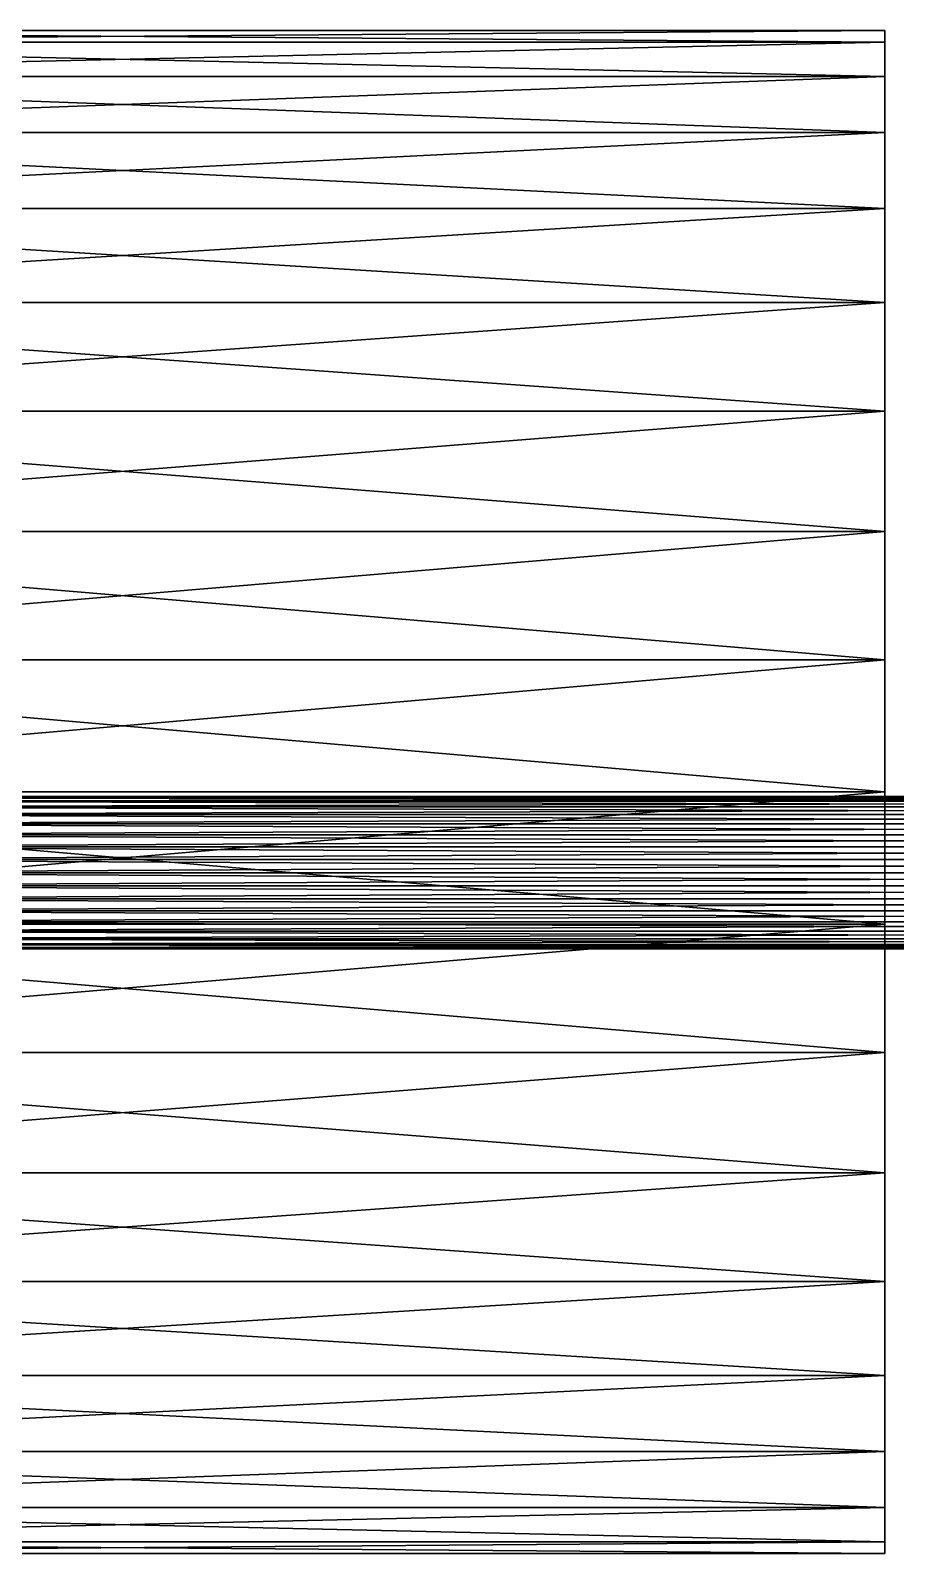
# Model space of a CAD drawing. Header units: metres. Extents: x -1.08 to 1.08, y -0.87 to 1.76.
# Drawn here: x 0.0916 to 0.3186, y 0.9686 to 1.3686 of the extents above; entities that cross this region are included whole.
import ezdxf

# ---------------------------------------------------------------- set-up
doc = ezdxf.new("R2010")
doc.units = ezdxf.units.M

msp = doc.modelspace()

# ---------------------------------------------------------------- linework, layer by layer
at = {"layer": 'Cylinder 10'}
for points in [[(0.31579, 1.36858, -0.3), (-0.08421, 1.36554, -0.33473), (0.31579, 1.36554, -0.33473)], [(0.31579, 1.36858, -0.3), (-0.08421, 1.36858, -0.3), (-0.08421, 1.36554, -0.33473)], [(0.31579, 1.36554, -0.26527), (-0.08421, 1.36858, -0.3), (0.31579, 1.36858, -0.3)], [(0.31579, 1.36554, -0.26527), (-0.08421, 1.36554, -0.26527), (-0.08421, 1.36858, -0.3)], [(0.31579, 1.16858, -0.3), (0.31579, 1.36858, -0.3), (0.31579, 1.36554, -0.33473)], [(0.31579, 1.36858, -0.3), (0.31579, 1.36554, -0.33473), (0.31579, 1.36554, -0.33473)], [(0.31579, 1.36858, -0.3), (0.31579, 1.36858, -0.3), (0.31579, 1.36554, -0.33473)], [(0.31579, 1.16858, -0.3), (0.31579, 1.36858, -0.3), (0.31579, 1.16858, -0.3)], [(0.31579, 1.16858, -0.3), (0.31579, 1.36554, -0.26527), (0.31579, 1.36858, -0.3)], [(0.31579, 1.36554, -0.26527), (0.31579, 1.36858, -0.3), (0.31579, 1.36858, -0.3)], [(0.31579, 1.36554, -0.26527), (0.31579, 1.36554, -0.26527), (0.31579, 1.36858, -0.3)], [(0.31579, 1.36554, -0.33473), (-0.08421, 1.35652, -0.3684), (0.31579, 1.35652, -0.3684)], [(0.31579, 1.36554, -0.33473), (-0.08421, 1.36554, -0.33473), (-0.08421, 1.35652, -0.3684)], [(0.31579, 1.35652, -0.2316), (-0.08421, 1.36554, -0.26527), (0.31579, 1.36554, -0.26527)], [(0.31579, 1.35652, -0.2316), (-0.08421, 1.35652, -0.2316), (-0.08421, 1.36554, -0.26527)], [(0.31579, 1.16858, -0.3), (0.31579, 1.36554, -0.33473), (0.31579, 1.35652, -0.3684)], [(0.31579, 1.36554, -0.33473), (0.31579, 1.35652, -0.3684), (0.31579, 1.35652, -0.3684)], [(0.31579, 1.36554, -0.33473), (0.31579, 1.36554, -0.33473), (0.31579, 1.35652, -0.3684)], [(0.31579, 1.16858, -0.3), (0.31579, 1.36554, -0.33473), (0.31579, 1.16858, -0.3)], [(0.31579, 1.16858, -0.3), (0.31579, 1.36554, -0.26527), (0.31579, 1.16858, -0.3)], [(0.31579, 1.16858, -0.3), (0.31579, 1.35652, -0.2316), (0.31579, 1.36554, -0.26527)], [(0.31579, 1.35652, -0.2316), (0.31579, 1.36554, -0.26527), (0.31579, 1.36554, -0.26527)], [(0.31579, 1.35652, -0.2316), (0.31579, 1.35652, -0.2316), (0.31579, 1.36554, -0.26527)], [(0.31579, 1.35652, -0.3684), (-0.08421, 1.34178, -0.4), (0.31579, 1.34178, -0.4)], [(0.31579, 1.35652, -0.3684), (-0.08421, 1.35652, -0.3684), (-0.08421, 1.34178, -0.4)], [(0.31579, 1.34178, -0.2), (-0.08421, 1.35652, -0.2316), (0.31579, 1.35652, -0.2316)], [(0.31579, 1.34178, -0.2), (-0.08421, 1.34178, -0.2), (-0.08421, 1.35652, -0.2316)], [(0.31579, 1.16858, -0.3), (0.31579, 1.35652, -0.3684), (0.31579, 1.34178, -0.4)], [(0.31579, 1.35652, -0.3684), (0.31579, 1.34178, -0.4), (0.31579, 1.34178, -0.4)], [(0.31579, 1.35652, -0.3684), (0.31579, 1.35652, -0.3684), (0.31579, 1.34178, -0.4)], [(0.31579, 1.16858, -0.3), (0.31579, 1.35652, -0.3684), (0.31579, 1.16858, -0.3)], [(0.31579, 1.16858, -0.3), (0.31579, 1.35652, -0.2316), (0.31579, 1.16858, -0.3)], [(0.31579, 1.16858, -0.3), (0.31579, 1.34178, -0.2), (0.31579, 1.35652, -0.2316)], [(0.31579, 1.34178, -0.2), (0.31579, 1.35652, -0.2316), (0.31579, 1.35652, -0.2316)], [(0.31579, 1.34178, -0.2), (0.31579, 1.34178, -0.2), (0.31579, 1.35652, -0.2316)], [(0.31579, 1.34178, -0.4), (-0.08421, 1.32179, -0.42856), (0.31579, 1.32179, -0.42856)], [(0.31579, 1.34178, -0.4), (-0.08421, 1.34178, -0.4), (-0.08421, 1.32179, -0.42856)], [(0.31579, 1.32179, -0.17144), (-0.08421, 1.34178, -0.2), (0.31579, 1.34178, -0.2)], [(0.31579, 1.32179, -0.17144), (-0.08421, 1.32179, -0.17144), (-0.08421, 1.34178, -0.2)], [(0.31579, 1.16858, -0.3), (0.31579, 1.34178, -0.4), (0.31579, 1.32179, -0.42856)], [(0.31579, 1.34178, -0.4), (0.31579, 1.32179, -0.42856), (0.31579, 1.32179, -0.42856)], [(0.31579, 1.34178, -0.4), (0.31579, 1.34178, -0.4), (0.31579, 1.32179, -0.42856)], [(0.31579, 1.16858, -0.3), (0.31579, 1.34178, -0.4), (0.31579, 1.16858, -0.3)], [(0.31579, 1.16858, -0.3), (0.31579, 1.34178, -0.2), (0.31579, 1.16858, -0.3)], [(0.31579, 1.16858, -0.3), (0.31579, 1.32179, -0.17144), (0.31579, 1.34178, -0.2)], [(0.31579, 1.32179, -0.17144), (0.31579, 1.34178, -0.2), (0.31579, 1.34178, -0.2)], [(0.31579, 1.32179, -0.17144), (0.31579, 1.32179, -0.17144), (0.31579, 1.34178, -0.2)], [(0.31579, 1.32179, -0.42856), (-0.08421, 1.29714, -0.45321), (0.31579, 1.29714, -0.45321)], [(0.31579, 1.32179, -0.42856), (-0.08421, 1.32179, -0.42856), (-0.08421, 1.29714, -0.45321)], [(0.31579, 1.29714, -0.14679), (-0.08421, 1.32179, -0.17144), (0.31579, 1.32179, -0.17144)], [(0.31579, 1.29714, -0.14679), (-0.08421, 1.29714, -0.14679), (-0.08421, 1.32179, -0.17144)], [(0.31579, 1.16858, -0.3), (0.31579, 1.32179, -0.42856), (0.31579, 1.29714, -0.45321)], [(0.31579, 1.32179, -0.42856), (0.31579, 1.29714, -0.45321), (0.31579, 1.29714, -0.45321)], [(0.31579, 1.32179, -0.42856), (0.31579, 1.32179, -0.42856), (0.31579, 1.29714, -0.45321)], [(0.31579, 1.16858, -0.3), (0.31579, 1.32179, -0.42856), (0.31579, 1.16858, -0.3)], [(0.31579, 1.16858, -0.3), (0.31579, 1.32179, -0.17144), (0.31579, 1.16858, -0.3)], [(0.31579, 1.16858, -0.3), (0.31579, 1.29714, -0.14679), (0.31579, 1.32179, -0.17144)], [(0.31579, 1.29714, -0.14679), (0.31579, 1.32179, -0.17144), (0.31579, 1.32179, -0.17144)], [(0.31579, 1.29714, -0.14679), (0.31579, 1.29714, -0.14679), (0.31579, 1.32179, -0.17144)], [(0.31579, 1.29714, -0.45321), (-0.08421, 1.26858, -0.47321), (0.31579, 1.26858, -0.4732)], [(0.31579, 1.29714, -0.45321), (-0.08421, 1.29714, -0.45321), (-0.08421, 1.26858, -0.47321)], [(0.31579, 1.26858, -0.12679), (-0.08421, 1.29714, -0.14679), (0.31579, 1.29714, -0.14679)], [(0.31579, 1.26858, -0.12679), (-0.08421, 1.26858, -0.12679), (-0.08421, 1.29714, -0.14679)], [(0.31579, 1.16858, -0.3), (0.31579, 1.29714, -0.45321), (0.31579, 1.26858, -0.4732)], [(0.31579, 1.29714, -0.45321), (0.31579, 1.26858, -0.4732), (0.31579, 1.26858, -0.4732)], [(0.31579, 1.29714, -0.45321), (0.31579, 1.29714, -0.45321), (0.31579, 1.26858, -0.4732)], [(0.31579, 1.16858, -0.3), (0.31579, 1.29714, -0.45321), (0.31579, 1.16858, -0.3)], [(0.31579, 1.16858, -0.3), (0.31579, 1.29714, -0.14679), (0.31579, 1.16858, -0.3)], [(0.31579, 1.16858, -0.3), (0.31579, 1.26858, -0.12679), (0.31579, 1.29714, -0.14679)], [(0.31579, 1.26858, -0.12679), (0.31579, 1.29714, -0.14679), (0.31579, 1.29714, -0.14679)], [(0.31579, 1.26858, -0.12679), (0.31579, 1.26858, -0.12679), (0.31579, 1.29714, -0.14679)], [(0.31579, 1.26858, -0.4732), (-0.08421, 1.23698, -0.48794), (0.31579, 1.23698, -0.48794)], [(0.31579, 1.26858, -0.4732), (-0.08421, 1.26858, -0.47321), (-0.08421, 1.23698, -0.48794)], [(0.31579, 1.23698, -0.11206), (-0.08421, 1.26858, -0.12679), (0.31579, 1.26858, -0.12679)], [(0.31579, 1.23698, -0.11206), (-0.08421, 1.23698, -0.11206), (-0.08421, 1.26858, -0.12679)], [(0.31579, 1.16858, -0.3), (0.31579, 1.26858, -0.4732), (0.31579, 1.23698, -0.48794)], [(0.31579, 1.26858, -0.4732), (0.31579, 1.23698, -0.48794), (0.31579, 1.23698, -0.48794)], [(0.31579, 1.26858, -0.4732), (0.31579, 1.26858, -0.4732), (0.31579, 1.23698, -0.48794)], [(0.31579, 1.16858, -0.3), (0.31579, 1.26858, -0.4732), (0.31579, 1.16858, -0.3)], [(0.31579, 1.16858, -0.3), (0.31579, 1.26858, -0.12679), (0.31579, 1.16858, -0.3)], [(0.31579, 1.16858, -0.3), (0.31579, 1.23698, -0.11206), (0.31579, 1.26858, -0.12679)], [(0.31579, 1.23698, -0.11206), (0.31579, 1.26858, -0.12679), (0.31579, 1.26858, -0.12679)], [(0.31579, 1.23698, -0.11206), (0.31579, 1.23698, -0.11206), (0.31579, 1.26858, -0.12679)], [(0.31579, 1.23698, -0.48794), (-0.08421, 1.20331, -0.49696), (0.31579, 1.20331, -0.49696)], [(0.31579, 1.23698, -0.48794), (-0.08421, 1.23698, -0.48794), (-0.08421, 1.20331, -0.49696)], [(0.31579, 1.20331, -0.10304), (-0.08421, 1.23698, -0.11206), (0.31579, 1.23698, -0.11206)], [(0.31579, 1.20331, -0.10304), (-0.08421, 1.20331, -0.10304), (-0.08421, 1.23698, -0.11206)], [(0.31579, 1.16858, -0.3), (0.31579, 1.23698, -0.48794), (0.31579, 1.20331, -0.49696)], [(0.31579, 1.23698, -0.48794), (0.31579, 1.20331, -0.49696), (0.31579, 1.20331, -0.49696)], [(0.31579, 1.23698, -0.48794), (0.31579, 1.23698, -0.48794), (0.31579, 1.20331, -0.49696)], [(0.31579, 1.16858, -0.3), (0.31579, 1.23698, -0.48794), (0.31579, 1.16858, -0.3)], [(0.31579, 1.16858, -0.3), (0.31579, 1.23698, -0.11206), (0.31579, 1.16858, -0.3)], [(0.31579, 1.16858, -0.3), (0.31579, 1.20331, -0.10304), (0.31579, 1.23698, -0.11206)], [(0.31579, 1.20331, -0.10304), (0.31579, 1.23698, -0.11206), (0.31579, 1.23698, -0.11206)], [(0.31579, 1.20331, -0.10304), (0.31579, 1.20331, -0.10304), (0.31579, 1.23698, -0.11206)], [(0.31579, 1.20331, -0.49696), (-0.08421, 1.16858, -0.5), (0.31579, 1.16858, -0.5)], [(0.31579, 1.20331, -0.49696), (-0.08421, 1.20331, -0.49696), (-0.08421, 1.16858, -0.5)], [(0.31579, 1.16858, -0.1), (-0.08421, 1.20331, -0.10304), (0.31579, 1.20331, -0.10304)], [(0.31579, 1.16858, -0.1), (-0.08421, 1.16858, -0.1), (-0.08421, 1.20331, -0.10304)], [(0.31579, 1.16858, -0.3), (0.31579, 1.20331, -0.49696), (0.31579, 1.16858, -0.5)], [(0.31579, 1.20331, -0.49696), (0.31579, 1.16858, -0.5), (0.31579, 1.16858, -0.5)], [(0.31579, 1.20331, -0.49696), (0.31579, 1.20331, -0.49696), (0.31579, 1.16858, -0.5)], [(0.31579, 1.16858, -0.3), (0.31579, 1.20331, -0.49696), (0.31579, 1.16858, -0.3)], [(0.31579, 1.16858, -0.3), (0.31579, 1.20331, -0.10304), (0.31579, 1.16858, -0.3)], [(0.31579, 1.16858, -0.3), (0.31579, 1.16858, -0.1), (0.31579, 1.20331, -0.10304)], [(0.31579, 1.16858, -0.1), (0.31579, 1.20331, -0.10304), (0.31579, 1.20331, -0.10304)], [(0.31579, 1.16858, -0.1), (0.31579, 1.16858, -0.1), (0.31579, 1.20331, -0.10304)], [(0.31579, 1.13385, -0.10304), (-0.08421, 1.16858, -0.1), (0.31579, 1.16858, -0.1)], [(0.31579, 1.13385, -0.10304), (-0.08421, 1.13385, -0.10304), (-0.08421, 1.16858, -0.1)], [(0.31579, 1.16858, -0.5), (-0.08421, 1.13385, -0.49696), (0.31579, 1.13385, -0.49696)], [(0.31579, 1.16858, -0.5), (-0.08421, 1.16858, -0.5), (-0.08421, 1.13385, -0.49696)], [(0.31579, 1.16858, -0.3), (0.31579, 1.16858, -0.1), (0.31579, 1.16858, -0.3)], [(0.31579, 1.16858, -0.3), (0.31579, 1.13385, -0.10304), (0.31579, 1.16858, -0.1)], [(0.31579, 1.13385, -0.10304), (0.31579, 1.16858, -0.1), (0.31579, 1.16858, -0.1)], [(0.31579, 1.13385, -0.10304), (0.31579, 1.13385, -0.10304), (0.31579, 1.16858, -0.1)], [(0.31579, 1.16858, -0.3), (0.31579, 1.13385, -0.10304), (0.31579, 1.16858, -0.3)], [(0.31579, 1.16858, -0.3), (0.31579, 1.10017, -0.11206), (0.31579, 1.13385, -0.10304)], [(0.31579, 1.16858, -0.3), (0.31579, 1.10017, -0.11206), (0.31579, 1.16858, -0.3)], [(0.31579, 1.16858, -0.3), (0.31579, 1.06858, -0.12679), (0.31579, 1.10017, -0.11206)], [(0.31579, 1.16858, -0.3), (0.31579, 1.06858, -0.12679), (0.31579, 1.16858, -0.3)], [(0.31579, 1.16858, -0.3), (0.31579, 1.04002, -0.14679), (0.31579, 1.06858, -0.12679)], [(0.31579, 1.16858, -0.3), (0.31579, 1.04002, -0.14679), (0.31579, 1.16858, -0.3)], [(0.31579, 1.16858, -0.3), (0.31579, 1.01537, -0.17144), (0.31579, 1.04002, -0.14679)], [(0.31579, 1.16858, -0.3), (0.31579, 1.01537, -0.17144), (0.31579, 1.16858, -0.3)], [(0.31579, 1.16858, -0.3), (0.31579, 0.99537, -0.2), (0.31579, 1.01537, -0.17144)], [(0.31579, 1.16858, -0.3), (0.31579, 0.99537, -0.2), (0.31579, 1.16858, -0.3)], [(0.31579, 1.16858, -0.3), (0.31579, 0.98064, -0.2316), (0.31579, 0.99537, -0.2)], [(0.31579, 1.16858, -0.3), (0.31579, 0.98064, -0.2316), (0.31579, 1.16858, -0.3)], [(0.31579, 1.16858, -0.3), (0.31579, 0.97162, -0.26527), (0.31579, 0.98064, -0.2316)], [(0.31579, 1.16858, -0.3), (0.31579, 0.97162, -0.26527), (0.31579, 1.16858, -0.3)], [(0.31579, 1.16858, -0.3), (0.31579, 0.96858, -0.3), (0.31579, 0.97162, -0.26527)], [(0.31579, 1.16858, -0.3), (0.31579, 0.96858, -0.3), (0.31579, 1.16858, -0.3)], [(0.31579, 1.16858, -0.3), (0.31579, 0.97162, -0.33473), (0.31579, 0.96858, -0.3)], [(0.31579, 1.16858, -0.3), (0.31579, 0.97162, -0.33473), (0.31579, 1.16858, -0.3)], [(0.31579, 1.16858, -0.3), (0.31579, 0.98064, -0.3684), (0.31579, 0.97162, -0.33473)], [(0.31579, 1.16858, -0.3), (0.31579, 0.98064, -0.3684), (0.31579, 1.16858, -0.3)], [(0.31579, 1.16858, -0.3), (0.31579, 0.99537, -0.4), (0.31579, 0.98064, -0.3684)], [(0.31579, 1.16858, -0.3), (0.31579, 0.99537, -0.4), (0.31579, 1.16858, -0.3)], [(0.31579, 1.16858, -0.3), (0.31579, 1.01537, -0.42856), (0.31579, 0.99537, -0.4)], [(0.31579, 1.16858, -0.3), (0.31579, 1.01537, -0.42856), (0.31579, 1.16858, -0.3)], [(0.31579, 1.16858, -0.3), (0.31579, 1.04002, -0.45321), (0.31579, 1.01537, -0.42856)], [(0.31579, 1.16858, -0.3), (0.31579, 1.04002, -0.45321), (0.31579, 1.16858, -0.3)], [(0.31579, 1.16858, -0.3), (0.31579, 1.06858, -0.47321), (0.31579, 1.04002, -0.45321)], [(0.31579, 1.16858, -0.3), (0.31579, 1.06858, -0.47321), (0.31579, 1.16858, -0.3)], [(0.31579, 1.16858, -0.3), (0.31579, 1.10018, -0.48794), (0.31579, 1.06858, -0.47321)], [(0.31579, 1.16858, -0.3), (0.31579, 1.10018, -0.48794), (0.31579, 1.16858, -0.3)], [(0.31579, 1.16858, -0.3), (0.31579, 1.13385, -0.49696), (0.31579, 1.10018, -0.48794)], [(0.31579, 1.16858, -0.3), (0.31579, 1.13385, -0.49696), (0.31579, 1.16858, -0.3)], [(0.31579, 1.16858, -0.3), (0.31579, 1.16858, -0.5), (0.31579, 1.13385, -0.49696)], [(0.31579, 1.16858, -0.5), (0.31579, 1.13385, -0.49696), (0.31579, 1.13385, -0.49696)], [(0.31579, 1.16858, -0.5), (0.31579, 1.16858, -0.5), (0.31579, 1.13385, -0.49696)], [(0.31579, 1.16858, -0.3), (0.31579, 1.16858, -0.5), (0.31579, 1.16858, -0.3)], [(0.31579, 1.10017, -0.11206), (-0.08421, 1.13385, -0.10304), (0.31579, 1.13385, -0.10304)], [(0.31579, 1.10017, -0.11206), (-0.08421, 1.10017, -0.11206), (-0.08421, 1.13385, -0.10304)], [(0.31579, 1.13385, -0.49696), (-0.08421, 1.10017, -0.48794), (0.31579, 1.10018, -0.48794)], [(0.31579, 1.13385, -0.49696), (-0.08421, 1.13385, -0.49696), (-0.08421, 1.10017, -0.48794)], [(0.31579, 1.10017, -0.11206), (0.31579, 1.13385, -0.10304), (0.31579, 1.13385, -0.10304)], [(0.31579, 1.10017, -0.11206), (0.31579, 1.10017, -0.11206), (0.31579, 1.13385, -0.10304)], [(0.31579, 1.13385, -0.49696), (0.31579, 1.10018, -0.48794), (0.31579, 1.10018, -0.48794)], [(0.31579, 1.13385, -0.49696), (0.31579, 1.13385, -0.49696), (0.31579, 1.10018, -0.48794)], [(0.31579, 1.10018, -0.48794), (-0.08421, 1.06858, -0.47321), (0.31579, 1.06858, -0.47321)], [(0.31579, 1.10018, -0.48794), (-0.08421, 1.10017, -0.48794), (-0.08421, 1.06858, -0.47321)], [(0.31579, 1.06858, -0.12679), (-0.08421, 1.10017, -0.11206), (0.31579, 1.10017, -0.11206)], [(0.31579, 1.06858, -0.12679), (-0.08421, 1.06858, -0.12679), (-0.08421, 1.10017, -0.11206)], [(0.31579, 1.10018, -0.48794), (0.31579, 1.06858, -0.47321), (0.31579, 1.06858, -0.47321)], [(0.31579, 1.10018, -0.48794), (0.31579, 1.10018, -0.48794), (0.31579, 1.06858, -0.47321)], [(0.31579, 1.06858, -0.12679), (0.31579, 1.10017, -0.11206), (0.31579, 1.10017, -0.11206)], [(0.31579, 1.06858, -0.12679), (0.31579, 1.06858, -0.12679), (0.31579, 1.10017, -0.11206)], [(0.31579, 1.04002, -0.14679), (-0.08421, 1.06858, -0.12679), (0.31579, 1.06858, -0.12679)], [(0.31579, 1.04002, -0.14679), (-0.08421, 1.04002, -0.14679), (-0.08421, 1.06858, -0.12679)], [(0.31579, 1.06858, -0.47321), (-0.08421, 1.04002, -0.45321), (0.31579, 1.04002, -0.45321)], [(0.31579, 1.06858, -0.47321), (-0.08421, 1.06858, -0.47321), (-0.08421, 1.04002, -0.45321)], [(0.31579, 1.04002, -0.14679), (0.31579, 1.06858, -0.12679), (0.31579, 1.06858, -0.12679)], [(0.31579, 1.04002, -0.14679), (0.31579, 1.04002, -0.14679), (0.31579, 1.06858, -0.12679)], [(0.31579, 1.06858, -0.47321), (0.31579, 1.04002, -0.45321), (0.31579, 1.04002, -0.45321)], [(0.31579, 1.06858, -0.47321), (0.31579, 1.06858, -0.47321), (0.31579, 1.04002, -0.45321)], [(0.31579, 1.01537, -0.17144), (-0.08421, 1.04002, -0.14679), (0.31579, 1.04002, -0.14679)], [(0.31579, 1.01537, -0.17144), (-0.08421, 1.01537, -0.17144), (-0.08421, 1.04002, -0.14679)], [(0.31579, 1.04002, -0.45321), (-0.08421, 1.01537, -0.42856), (0.31579, 1.01537, -0.42856)], [(0.31579, 1.04002, -0.45321), (-0.08421, 1.04002, -0.45321), (-0.08421, 1.01537, -0.42856)], [(0.31579, 1.01537, -0.17144), (0.31579, 1.04002, -0.14679), (0.31579, 1.04002, -0.14679)], [(0.31579, 1.01537, -0.17144), (0.31579, 1.01537, -0.17144), (0.31579, 1.04002, -0.14679)], [(0.31579, 1.04002, -0.45321), (0.31579, 1.01537, -0.42856), (0.31579, 1.01537, -0.42856)], [(0.31579, 1.04002, -0.45321), (0.31579, 1.04002, -0.45321), (0.31579, 1.01537, -0.42856)], [(0.31579, 0.99537, -0.2), (-0.08421, 1.01537, -0.17144), (0.31579, 1.01537, -0.17144)], [(0.31579, 0.99537, -0.2), (-0.08421, 0.99537, -0.2), (-0.08421, 1.01537, -0.17144)], [(0.31579, 1.01537, -0.42856), (-0.08421, 0.99537, -0.4), (0.31579, 0.99537, -0.4)], [(0.31579, 1.01537, -0.42856), (-0.08421, 1.01537, -0.42856), (-0.08421, 0.99537, -0.4)], [(0.31579, 0.99537, -0.2), (0.31579, 1.01537, -0.17144), (0.31579, 1.01537, -0.17144)], [(0.31579, 0.99537, -0.2), (0.31579, 0.99537, -0.2), (0.31579, 1.01537, -0.17144)], [(0.31579, 1.01537, -0.42856), (0.31579, 0.99537, -0.4), (0.31579, 0.99537, -0.4)], [(0.31579, 1.01537, -0.42856), (0.31579, 1.01537, -0.42856), (0.31579, 0.99537, -0.4)], [(0.31579, 0.98064, -0.2316), (-0.08421, 0.99537, -0.2), (0.31579, 0.99537, -0.2)], [(0.31579, 0.98064, -0.2316), (-0.08421, 0.98064, -0.2316), (-0.08421, 0.99537, -0.2)], [(0.31579, 0.99537, -0.4), (-0.08421, 0.98064, -0.3684), (0.31579, 0.98064, -0.3684)], [(0.31579, 0.99537, -0.4), (-0.08421, 0.99537, -0.4), (-0.08421, 0.98064, -0.3684)], [(0.31579, 0.98064, -0.2316), (0.31579, 0.99537, -0.2), (0.31579, 0.99537, -0.2)], [(0.31579, 0.98064, -0.2316), (0.31579, 0.98064, -0.2316), (0.31579, 0.99537, -0.2)], [(0.31579, 0.99537, -0.4), (0.31579, 0.98064, -0.3684), (0.31579, 0.98064, -0.3684)], [(0.31579, 0.99537, -0.4), (0.31579, 0.99537, -0.4), (0.31579, 0.98064, -0.3684)], [(0.31579, 0.97162, -0.26527), (-0.08421, 0.98064, -0.2316), (0.31579, 0.98064, -0.2316)], [(0.31579, 0.97162, -0.26527), (-0.08421, 0.97162, -0.26527), (-0.08421, 0.98064, -0.2316)], [(0.31579, 0.98064, -0.3684), (-0.08421, 0.97162, -0.33473), (0.31579, 0.97162, -0.33473)], [(0.31579, 0.98064, -0.3684), (-0.08421, 0.98064, -0.3684), (-0.08421, 0.97162, -0.33473)], [(0.31579, 0.97162, -0.26527), (0.31579, 0.98064, -0.2316), (0.31579, 0.98064, -0.2316)], [(0.31579, 0.97162, -0.26527), (0.31579, 0.97162, -0.26527), (0.31579, 0.98064, -0.2316)], [(0.31579, 0.98064, -0.3684), (0.31579, 0.97162, -0.33473), (0.31579, 0.97162, -0.33473)], [(0.31579, 0.98064, -0.3684), (0.31579, 0.98064, -0.3684), (0.31579, 0.97162, -0.33473)], [(0.31579, 0.96858, -0.3), (-0.08421, 0.97162, -0.26527), (0.31579, 0.97162, -0.26527)], [(0.31579, 0.96858, -0.3), (-0.08421, 0.96858, -0.3), (-0.08421, 0.97162, -0.26527)], [(0.31579, 0.97162, -0.33473), (-0.08421, 0.96858, -0.3), (0.31579, 0.96858, -0.3)], [(0.31579, 0.97162, -0.33473), (-0.08421, 0.97162, -0.33473), (-0.08421, 0.96858, -0.3)], [(0.31579, 0.96858, -0.3), (0.31579, 0.97162, -0.26527), (0.31579, 0.97162, -0.26527)], [(0.31579, 0.96858, -0.3), (0.31579, 0.96858, -0.3), (0.31579, 0.97162, -0.26527)], [(0.31579, 0.97162, -0.33473), (0.31579, 0.96858, -0.3), (0.31579, 0.96858, -0.3)], [(0.31579, 0.97162, -0.33473), (0.31579, 0.97162, -0.33473), (0.31579, 0.96858, -0.3)]]:
    msp.add_3dface(points, dxfattribs=at)
at = {"layer": 'Cylinder 6'}
for points in [[(0, 1.16737, -0.531), (0.64, 1.16706, -0.52753), (0, 1.16706, -0.52753)], [(0, 1.16737, -0.531), (0.64, 1.16737, -0.531), (0.64, 1.16706, -0.52753)], [(0, 1.16706, -0.53447), (0.64, 1.16737, -0.531), (0, 1.16737, -0.531)], [(0, 1.16706, -0.53447), (0.64, 1.16706, -0.53447), (0.64, 1.16737, -0.531)], [(0, 1.16706, -0.52753), (0.64, 1.16616, -0.52416), (0, 1.16616, -0.52416)], [(0, 1.16706, -0.52753), (0.64, 1.16706, -0.52753), (0.64, 1.16616, -0.52416)], [(0, 1.16616, -0.53784), (0.64, 1.16706, -0.53447), (0, 1.16706, -0.53447)], [(0, 1.16616, -0.53784), (0.64, 1.16616, -0.53784), (0.64, 1.16706, -0.53447)], [(0, 1.16616, -0.52416), (0.64, 1.16469, -0.521), (0, 1.16469, -0.521)], [(0, 1.16616, -0.52416), (0.64, 1.16616, -0.52416), (0.64, 1.16469, -0.521)], [(0, 1.16469, -0.541), (0.64, 1.16616, -0.53784), (0, 1.16616, -0.53784)], [(0, 1.16469, -0.541), (0.64, 1.16469, -0.541), (0.64, 1.16616, -0.53784)], [(0, 1.16469, -0.521), (0.64, 1.16269, -0.51814), (0, 1.16269, -0.51814)], [(0, 1.16469, -0.521), (0.64, 1.16469, -0.521), (0.64, 1.16269, -0.51814)], [(0, 1.16269, -0.54386), (0.64, 1.16469, -0.541), (0, 1.16469, -0.541)], [(0, 1.16269, -0.54386), (0.64, 1.16269, -0.54386), (0.64, 1.16469, -0.541)], [(0, 1.16269, -0.51814), (0.64, 1.16022, -0.51568), (0, 1.16022, -0.51568)], [(0, 1.16269, -0.51814), (0.64, 1.16269, -0.51814), (0.64, 1.16022, -0.51568)], [(0, 1.16022, -0.54632), (0.64, 1.16269, -0.54386), (0, 1.16269, -0.54386)], [(0, 1.16022, -0.54632), (0.64, 1.16022, -0.54632), (0.64, 1.16269, -0.54386)], [(0, 1.16022, -0.51568), (0.64, 1.15737, -0.51368), (0, 1.15737, -0.51368)], [(0, 1.16022, -0.51568), (0.64, 1.16022, -0.51568), (0.64, 1.15737, -0.51368)], [(0, 1.15737, -0.54832), (0.64, 1.16022, -0.54632), (0, 1.16022, -0.54632)], [(0, 1.15737, -0.54832), (0.64, 1.15737, -0.54832), (0.64, 1.16022, -0.54632)], [(0, 1.15737, -0.51368), (0.64, 1.15421, -0.51221), (0, 1.15421, -0.51221)], [(0, 1.15737, -0.51368), (0.64, 1.15737, -0.51368), (0.64, 1.15421, -0.51221)], [(0, 1.15421, -0.54979), (0.64, 1.15737, -0.54832), (0, 1.15737, -0.54832)], [(0, 1.15421, -0.54979), (0.64, 1.15421, -0.54979), (0.64, 1.15737, -0.54832)], [(0, 1.15421, -0.51221), (0.64, 1.15084, -0.5113), (0, 1.15084, -0.5113)], [(0, 1.15421, -0.51221), (0.64, 1.15421, -0.51221), (0.64, 1.15084, -0.5113)], [(0, 1.15084, -0.5507), (0.64, 1.15421, -0.54979), (0, 1.15421, -0.54979)], [(0, 1.15084, -0.5507), (0.64, 1.15084, -0.5507), (0.64, 1.15421, -0.54979)], [(0, 1.15084, -0.5113), (0.64, 1.14737, -0.511), (0, 1.14737, -0.511)], [(0, 1.15084, -0.5113), (0.64, 1.15084, -0.5113), (0.64, 1.14737, -0.511)], [(0, 1.14737, -0.551), (0.64, 1.15084, -0.5507), (0, 1.15084, -0.5507)], [(0, 1.14737, -0.551), (0.64, 1.14737, -0.551), (0.64, 1.15084, -0.5507)], [(0, 1.1439, -0.5507), (0.64, 1.14737, -0.551), (0, 1.14737, -0.551)], [(0, 1.1439, -0.5507), (0.64, 1.1439, -0.5507), (0.64, 1.14737, -0.551)], [(0, 1.14737, -0.511), (0.64, 1.1439, -0.5113), (0, 1.1439, -0.5113)], [(0, 1.14737, -0.511), (0.64, 1.14737, -0.511), (0.64, 1.1439, -0.5113)], [(0, 1.14053, -0.54979), (0.64, 1.1439, -0.5507), (0, 1.1439, -0.5507)], [(0, 1.14053, -0.54979), (0.64, 1.14053, -0.54979), (0.64, 1.1439, -0.5507)], [(0, 1.1439, -0.5113), (0.64, 1.14053, -0.51221), (0, 1.14053, -0.51221)], [(0, 1.1439, -0.5113), (0.64, 1.1439, -0.5113), (0.64, 1.14053, -0.51221)], [(0, 1.13737, -0.54832), (0.64, 1.14053, -0.54979), (0, 1.14053, -0.54979)], [(0, 1.13737, -0.54832), (0.64, 1.13737, -0.54832), (0.64, 1.14053, -0.54979)], [(0, 1.14053, -0.51221), (0.64, 1.13737, -0.51368), (0, 1.13737, -0.51368)], [(0, 1.14053, -0.51221), (0.64, 1.14053, -0.51221), (0.64, 1.13737, -0.51368)], [(0, 1.13451, -0.54632), (0.64, 1.13737, -0.54832), (0, 1.13737, -0.54832)], [(0, 1.13451, -0.54632), (0.64, 1.13451, -0.54632), (0.64, 1.13737, -0.54832)], [(0, 1.13737, -0.51368), (0.64, 1.13451, -0.51568), (0, 1.13451, -0.51568)], [(0, 1.13737, -0.51368), (0.64, 1.13737, -0.51368), (0.64, 1.13451, -0.51568)], [(0, 1.13205, -0.54386), (0.64, 1.13451, -0.54632), (0, 1.13451, -0.54632)], [(0, 1.13205, -0.54386), (0.64, 1.13205, -0.54386), (0.64, 1.13451, -0.54632)], [(0, 1.13451, -0.51568), (0.64, 1.13205, -0.51814), (0, 1.13205, -0.51814)], [(0, 1.13451, -0.51568), (0.64, 1.13451, -0.51568), (0.64, 1.13205, -0.51814)], [(0, 1.13005, -0.541), (0.64, 1.13205, -0.54386), (0, 1.13205, -0.54386)], [(0, 1.13005, -0.541), (0.64, 1.13005, -0.541), (0.64, 1.13205, -0.54386)], [(0, 1.13205, -0.51814), (0.64, 1.13005, -0.521), (0, 1.13005, -0.521)], [(0, 1.13205, -0.51814), (0.64, 1.13205, -0.51814), (0.64, 1.13005, -0.521)], [(0, 1.12857, -0.53784), (0.64, 1.13005, -0.541), (0, 1.13005, -0.541)], [(0, 1.12857, -0.53784), (0.64, 1.12857, -0.53784), (0.64, 1.13005, -0.541)], [(0, 1.13005, -0.521), (0.64, 1.12857, -0.52416), (0, 1.12857, -0.52416)], [(0, 1.13005, -0.521), (0.64, 1.13005, -0.521), (0.64, 1.12857, -0.52416)], [(0, 1.12767, -0.53447), (0.64, 1.12857, -0.53784), (0, 1.12857, -0.53784)], [(0, 1.12767, -0.53447), (0.64, 1.12767, -0.53447), (0.64, 1.12857, -0.53784)], [(0, 1.12857, -0.52416), (0.64, 1.12767, -0.52753), (0, 1.12767, -0.52753)], [(0, 1.12857, -0.52416), (0.64, 1.12857, -0.52416), (0.64, 1.12767, -0.52753)], [(0, 1.12737, -0.531), (0.64, 1.12767, -0.53447), (0, 1.12767, -0.53447)], [(0, 1.12737, -0.531), (0.64, 1.12737, -0.531), (0.64, 1.12767, -0.53447)], [(0, 1.12767, -0.52753), (0.64, 1.12737, -0.531), (0, 1.12737, -0.531)], [(0, 1.12767, -0.52753), (0.64, 1.12767, -0.52753), (0.64, 1.12737, -0.531)]]:
    msp.add_3dface(points, dxfattribs=at)

doc.saveas('drawing.dxf')
